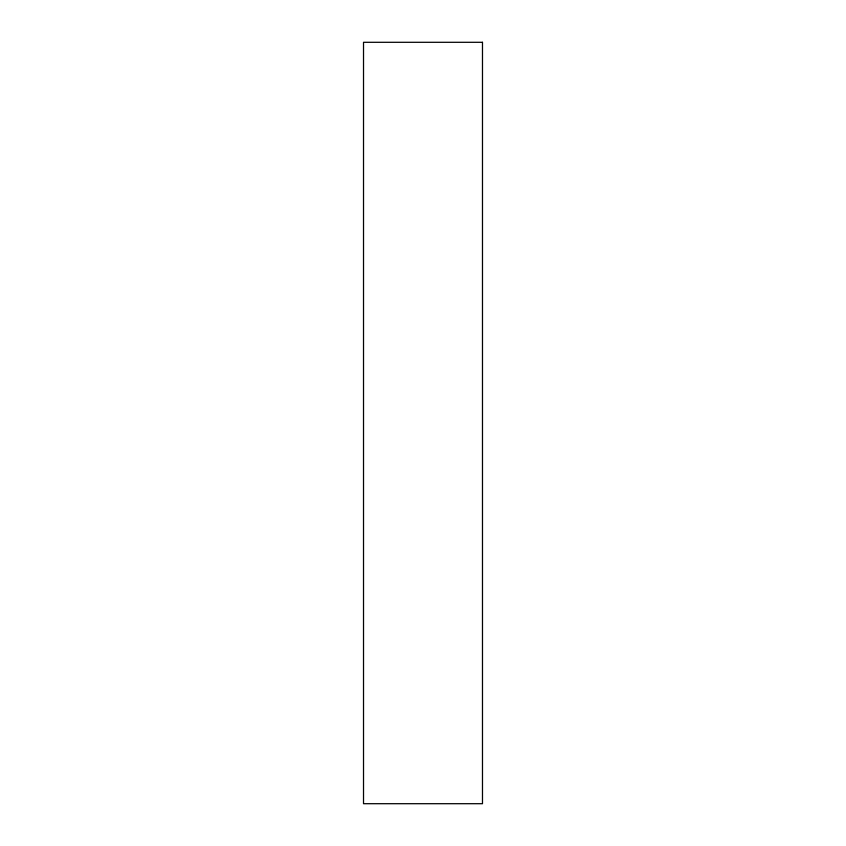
<?xml version="1.0" encoding="UTF-8"?>
<svg xmlns="http://www.w3.org/2000/svg" width="846" height="846" viewBox="0 0 846 846"><rect width="100%" height="100%" fill="white"/><g stroke="black" fill="none" stroke-linecap="round" stroke-linejoin="round"><path stroke-width="1.27" d="M482.484 42.3L363.516 42.3L363.516 803.7L482.484 803.7L482.484 42.3"/></g></svg>
